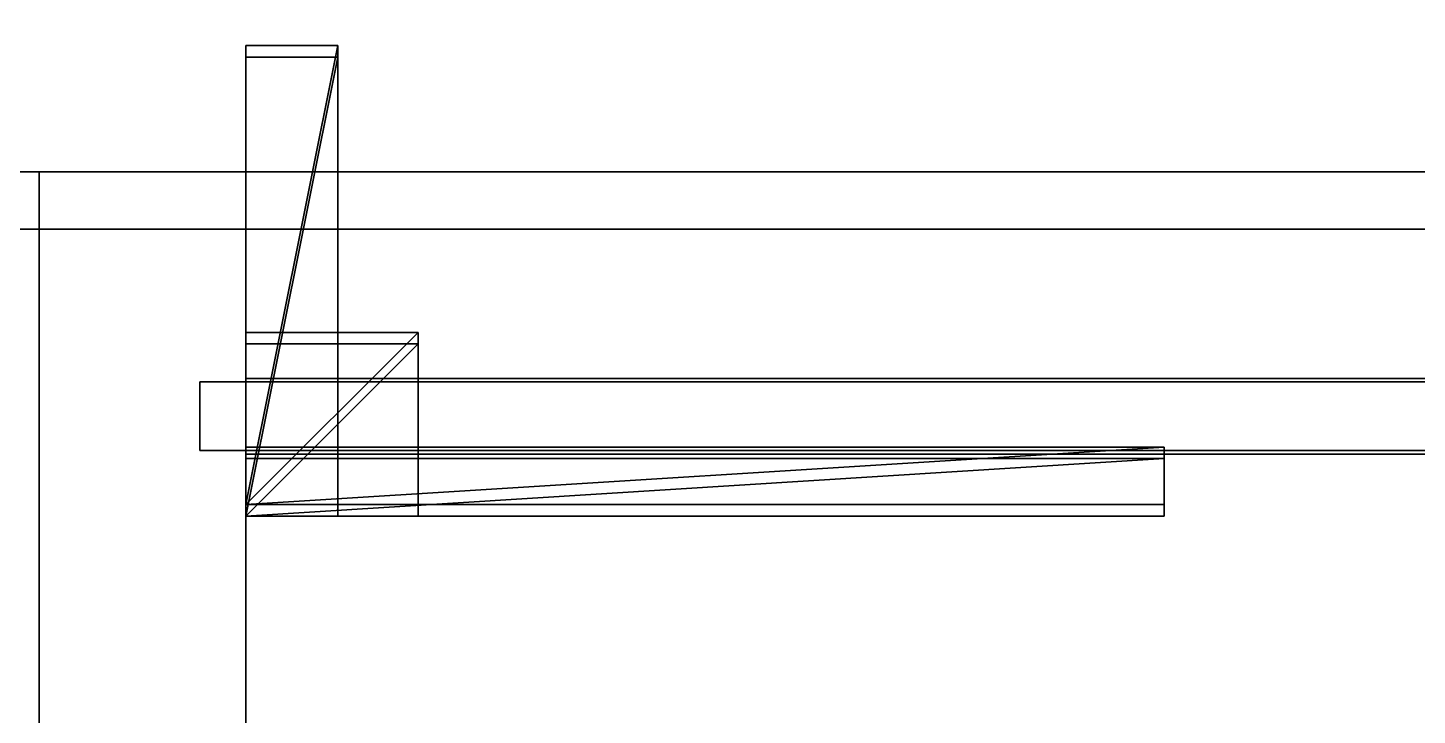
# Model space of a CAD drawing. Extents: x 0 to 6014, y -2453 to 0.
# Drawn here: x 2409 to 2530.1, y -197.4 to -137.4 of the extents above; entities that cross this region are included whole.
import ezdxf

# ---------------------------------------------------------------- set-up
doc = ezdxf.new("R2010")
doc.units = 0
for name, color, linetype in [('LAYER0', 7, 'CONTINUOUS'), ('LAYER1', 7, 'CONTINUOUS'), ('LAYER249', 7, 'CONTINUOUS'), ('LAYER251', 2, 'CONTINUOUS'), ('LAYER252', 7, 'CONTINUOUS'), ('LAYER253', 253, 'CONTINUOUS'), ('LAYER254', 253, 'CONTINUOUS'), ('LAYER255', 253, 'CONTINUOUS'), ('LAYER256', 253, 'CONTINUOUS'), ('LAYER257', 253, 'CONTINUOUS'), ('LAYER258', 253, 'CONTINUOUS'), ('LAYER267', 7, 'CONTINUOUS'), ('LAYER268', 7, 'CONTINUOUS'), ('LAYER279', 7, 'CONTINUOUS'), ('LAYER280', 7, 'CONTINUOUS'), ('LAYER282', 7, 'CONTINUOUS'), ('LAYER3', 7, 'CONTINUOUS'), ('LAYER378', 7, 'CONTINUOUS'), ('LAYER387', 7, 'CONTINUOUS'), ('LAYER388', 7, 'CONTINUOUS'), ('LAYER389', 7, 'CONTINUOUS'), ('LAYER390', 7, 'CONTINUOUS'), ('LAYER392', 2, 'CONTINUOUS'), ('LAYER393', 7, 'CONTINUOUS'), ('LAYER394', 253, 'CONTINUOUS'), ('LAYER395', 253, 'CONTINUOUS'), ('LAYER396', 253, 'CONTINUOUS'), ('LAYER397', 253, 'CONTINUOUS'), ('LAYER398', 253, 'CONTINUOUS'), ('LAYER399', 253, 'CONTINUOUS'), ('LAYER420', 7, 'CONTINUOUS'), ('LAYER666', 7, 'CONTINUOUS'), ('LAYER668', 2, 'CONTINUOUS'), ('LAYER669', 7, 'CONTINUOUS'), ('LAYER670', 253, 'CONTINUOUS'), ('LAYER671', 253, 'CONTINUOUS'), ('LAYER672', 253, 'CONTINUOUS'), ('LAYER673', 253, 'CONTINUOUS'), ('LAYER674', 253, 'CONTINUOUS'), ('LAYER675', 253, 'CONTINUOUS'), ('LAYER676', 7, 'CONTINUOUS'), ('LAYER678', 7, 'CONTINUOUS'), ('LAYER679', 7, 'CONTINUOUS'), ('LAYER685', 7, 'CONTINUOUS'), ('LAYER687', 7, 'CONTINUOUS'), ('LAYER688', 45, 'CONTINUOUS'), ('LAYER695', 7, 'CONTINUOUS'), ('LAYER696', 45, 'CONTINUOUS')]:
    doc.layers.add(name, color=color, linetype=linetype)

msp = doc.modelspace()

# ---------------------------------------------------------------- linework, layer by layer
at = {"layer": 'LAYER0'}
for points, invisible_edges in [([(4585, 0), (1510, -265), (1510, 0), (4585, 0)], 1), ([(1510, -265), (4585, 0), (2107, -1840), (1510, -265)], 7), ([(1510, 0, 5), (2107, -1840, 5), (4585, 0, 5), (1510, 0, 5)], 3), ([(2107, -1840), (4585, 0), (2107, -2453), (2107, -1840)], 3), ([(2107, -2453), (4585, 0), (4585, -640), (2107, -2453)], 5), ([(4585, 0, 5), (2107, -1840, 5), (4585, -640, 5), (4585, 0, 5)], 3)]:
    msp.add_3dface(points, dxfattribs=dict(at, invisible_edges=invisible_edges))
at = {"layer": 'LAYER1'}
for points, invisible_edges in [([(1660, -150, 5), (1510, 0, 5), (4585, 0, 5), (1660, -150, 5)], 5), ([(1660, -150, 5), (4585, 0, 5), (4435, -150, 5), (1660, -150, 5)], 3), ([(4435, -150, 2334), (1660, -150, 5), (4435, -150, 5), (4435, -150, 2334)], 1), ([(1660, -150, 5), (4435, -150, 2334), (1660, -150, 2334), (1660, -150, 5)], 1)]:
    msp.add_3dface(points, dxfattribs=dict(at, invisible_edges=invisible_edges))
at = {"layer": 'LAYER249', "invisible_edges": 1}
for points in [[(2410, -150, 1943), (2428, -755, 1943), (2410, -755, 1943), (2410, -150, 1943)], [(2428, -755, 1943), (2410, -150, 1943), (2428, -150, 1943), (2428, -755, 1943)], [(2428, -150, 2293), (2410, -755, 2293), (2428, -755, 2293), (2428, -150, 2293)], [(2410, -755, 2293), (2428, -150, 2293), (2410, -150, 2293), (2410, -755, 2293)], [(2410, -150, 1943), (2428, -150, 2293), (2428, -150, 1943), (2410, -150, 1943)], [(2428, -150, 2293), (2410, -150, 1943), (2410, -150, 2293), (2428, -150, 2293)], [(2410, -755, 2293), (2410, -150, 1943), (2410, -755, 1943), (2410, -755, 2293)], [(2410, -150, 1943), (2410, -755, 2293), (2410, -150, 2293), (2410, -150, 1943)], [(2428, -150, 2293), (2428, -755, 1943), (2428, -150, 1943), (2428, -150, 2293)], [(2428, -755, 1943), (2428, -150, 2293), (2428, -755, 2293), (2428, -755, 1943)]]:
    msp.add_3dface(points, dxfattribs=at)
at = {"layer": 'LAYER251'}
for points in [[(2508, -180, 2262.5), (2508, -175, 2262.5), (2428, -180, 2262.5), (2508, -180, 2262.5)], [(2428, -180, 2262.5), (2508, -175, 2262.5), (2428, -175, 2262.5), (2428, -180, 2262.5)], [(2428, -180, 2262.5), (2428, -175, 2262.5), (2428, -180, 2239.5), (2428, -180, 2262.5)], [(2428, -180, 2239.5), (2428, -175, 2262.5), (2428, -175, 2239.5), (2428, -180, 2239.5)], [(2508, -180, 2239.5), (2428, -180, 2239.5), (2508, -175, 2239.5), (2508, -180, 2239.5)], [(2508, -175, 2239.5), (2428, -180, 2239.5), (2428, -175, 2239.5), (2508, -175, 2239.5)], [(2508, -175, 2239.5), (2428, -175, 2239.5), (2508, -175, 2262.5), (2508, -175, 2239.5)], [(2508, -175, 2262.5), (2428, -175, 2239.5), (2428, -175, 2262.5), (2508, -175, 2262.5)], [(2508, -180, 2239.5), (2508, -175, 2239.5), (2508, -180, 2262.5), (2508, -180, 2239.5)], [(2508, -180, 2262.5), (2508, -175, 2239.5), (2508, -175, 2262.5), (2508, -180, 2262.5)], [(2508, -180, 2262.5), (2428, -180, 2262.5), (2508, -180, 2239.5), (2508, -180, 2262.5)], [(2508, -180, 2239.5), (2428, -180, 2262.5), (2428, -180, 2239.5), (2508, -180, 2239.5)]]:
    msp.add_3dface(points, dxfattribs=at)
at = {"layer": 'LAYER252', "invisible_edges": 1}
for points in [[(2428, -175, 2262.5), (2508, -180, 2262.5), (2508, -175, 2262.5), (2428, -175, 2262.5)], [(2508, -180, 2262.5), (2428, -175, 2262.5), (2428, -180, 2262.5), (2508, -180, 2262.5)], [(2428, -180, 2239.5), (2508, -175, 2239.5), (2508, -180, 2239.5), (2428, -180, 2239.5)], [(2508, -175, 2239.5), (2428, -180, 2239.5), (2428, -175, 2239.5), (2508, -175, 2239.5)], [(2428, -175, 2262.5), (2428, -180, 2239.5), (2428, -180, 2262.5), (2428, -175, 2262.5)], [(2428, -180, 2239.5), (2428, -175, 2262.5), (2428, -175, 2239.5), (2428, -180, 2239.5)], [(2508, -175, 2239.5), (2428, -175, 2262.5), (2508, -175, 2262.5), (2508, -175, 2239.5)], [(2428, -175, 2262.5), (2508, -175, 2239.5), (2428, -175, 2239.5), (2428, -175, 2262.5)], [(2508, -175, 2239.5), (2508, -180, 2262.5), (2508, -180, 2239.5), (2508, -175, 2239.5)], [(2508, -180, 2262.5), (2508, -175, 2239.5), (2508, -175, 2262.5), (2508, -180, 2262.5)], [(2428, -180, 2239.5), (2508, -180, 2262.5), (2428, -180, 2262.5), (2428, -180, 2239.5)], [(2508, -180, 2262.5), (2428, -180, 2239.5), (2508, -180, 2239.5), (2508, -180, 2262.5)]]:
    msp.add_3dface(points, dxfattribs=at)
at = {"layer": 'LAYER253'}
for points in [[(2443, -180, 2262.5), (2443, -165, 2262.5), (2428, -180, 2262.5), (2443, -180, 2262.5)], [(2428, -180, 2262.5), (2443, -165, 2262.5), (2428, -165, 2262.5), (2428, -180, 2262.5)], [(2428, -180, 2262.5), (2428, -165, 2262.5), (2428, -180, 2247.5), (2428, -180, 2262.5)], [(2428, -180, 2247.5), (2428, -165, 2262.5), (2428, -165, 2247.5), (2428, -180, 2247.5)], [(2443, -180, 2247.5), (2428, -180, 2247.5), (2443, -165, 2247.5), (2443, -180, 2247.5)], [(2443, -165, 2247.5), (2428, -180, 2247.5), (2428, -165, 2247.5), (2443, -165, 2247.5)], [(2443, -165, 2247.5), (2428, -165, 2247.5), (2443, -165, 2262.5), (2443, -165, 2247.5)], [(2443, -165, 2262.5), (2428, -165, 2247.5), (2428, -165, 2262.5), (2443, -165, 2262.5)], [(2443, -180, 2247.5), (2443, -165, 2247.5), (2443, -180, 2262.5), (2443, -180, 2247.5)], [(2443, -180, 2262.5), (2443, -165, 2247.5), (2443, -165, 2262.5), (2443, -180, 2262.5)], [(2443, -180, 2262.5), (2428, -180, 2262.5), (2443, -180, 2247.5), (2443, -180, 2262.5)], [(2443, -180, 2247.5), (2428, -180, 2262.5), (2428, -180, 2247.5), (2443, -180, 2247.5)]]:
    msp.add_3dface(points, dxfattribs=at)
at = {"layer": 'LAYER254'}
for points in [[(2443, -180, 2262.5), (2443, -165, 2262.5), (2428, -180, 2262.5), (2443, -180, 2262.5)], [(2428, -180, 2262.5), (2443, -165, 2262.5), (2428, -165, 2262.5), (2428, -180, 2262.5)], [(2428, -180, 2262.5), (2428, -165, 2262.5), (2428, -180, 2247.5), (2428, -180, 2262.5)], [(2428, -180, 2247.5), (2428, -165, 2262.5), (2428, -165, 2247.5), (2428, -180, 2247.5)], [(2443, -180, 2247.5), (2428, -180, 2247.5), (2443, -165, 2247.5), (2443, -180, 2247.5)], [(2443, -165, 2247.5), (2428, -180, 2247.5), (2428, -165, 2247.5), (2443, -165, 2247.5)], [(2443, -165, 2247.5), (2428, -165, 2247.5), (2443, -165, 2262.5), (2443, -165, 2247.5)], [(2443, -165, 2262.5), (2428, -165, 2247.5), (2428, -165, 2262.5), (2443, -165, 2262.5)], [(2443, -180, 2247.5), (2443, -165, 2247.5), (2443, -180, 2262.5), (2443, -180, 2247.5)], [(2443, -180, 2262.5), (2443, -165, 2247.5), (2443, -165, 2262.5), (2443, -180, 2262.5)], [(2443, -180, 2262.5), (2428, -180, 2262.5), (2443, -180, 2247.5), (2443, -180, 2262.5)], [(2443, -180, 2247.5), (2428, -180, 2262.5), (2428, -180, 2247.5), (2443, -180, 2247.5)]]:
    msp.add_3dface(points, dxfattribs=at)
at = {"layer": 'LAYER255'}
for points in [[(2443, -180, 2262.5), (2443, -165, 2262.5), (2428, -180, 2262.5), (2443, -180, 2262.5)], [(2428, -180, 2262.5), (2443, -165, 2262.5), (2428, -165, 2262.5), (2428, -180, 2262.5)], [(2428, -180, 2262.5), (2428, -165, 2262.5), (2428, -180, 2247.5), (2428, -180, 2262.5)], [(2428, -180, 2247.5), (2428, -165, 2262.5), (2428, -165, 2247.5), (2428, -180, 2247.5)], [(2443, -180, 2247.5), (2428, -180, 2247.5), (2443, -165, 2247.5), (2443, -180, 2247.5)], [(2443, -165, 2247.5), (2428, -180, 2247.5), (2428, -165, 2247.5), (2443, -165, 2247.5)], [(2443, -165, 2247.5), (2428, -165, 2247.5), (2443, -165, 2262.5), (2443, -165, 2247.5)], [(2443, -165, 2262.5), (2428, -165, 2247.5), (2428, -165, 2262.5), (2443, -165, 2262.5)], [(2443, -180, 2247.5), (2443, -165, 2247.5), (2443, -180, 2262.5), (2443, -180, 2247.5)], [(2443, -180, 2262.5), (2443, -165, 2247.5), (2443, -165, 2262.5), (2443, -180, 2262.5)], [(2443, -180, 2262.5), (2428, -180, 2262.5), (2443, -180, 2247.5), (2443, -180, 2262.5)], [(2443, -180, 2247.5), (2428, -180, 2262.5), (2428, -180, 2247.5), (2443, -180, 2247.5)]]:
    msp.add_3dface(points, dxfattribs=at)
at = {"layer": 'LAYER256'}
for points in [[(2443, -180, 2262.5), (2443, -165, 2262.5), (2428, -180, 2262.5), (2443, -180, 2262.5)], [(2428, -180, 2262.5), (2443, -165, 2262.5), (2428, -165, 2262.5), (2428, -180, 2262.5)], [(2428, -180, 2262.5), (2428, -165, 2262.5), (2428, -180, 2247.5), (2428, -180, 2262.5)], [(2428, -180, 2247.5), (2428, -165, 2262.5), (2428, -165, 2247.5), (2428, -180, 2247.5)], [(2443, -180, 2247.5), (2428, -180, 2247.5), (2443, -165, 2247.5), (2443, -180, 2247.5)], [(2443, -165, 2247.5), (2428, -180, 2247.5), (2428, -165, 2247.5), (2443, -165, 2247.5)], [(2443, -165, 2247.5), (2428, -165, 2247.5), (2443, -165, 2262.5), (2443, -165, 2247.5)], [(2443, -165, 2262.5), (2428, -165, 2247.5), (2428, -165, 2262.5), (2443, -165, 2262.5)], [(2443, -180, 2247.5), (2443, -165, 2247.5), (2443, -180, 2262.5), (2443, -180, 2247.5)], [(2443, -180, 2262.5), (2443, -165, 2247.5), (2443, -165, 2262.5), (2443, -180, 2262.5)], [(2443, -180, 2262.5), (2428, -180, 2262.5), (2443, -180, 2247.5), (2443, -180, 2262.5)], [(2443, -180, 2247.5), (2428, -180, 2262.5), (2428, -180, 2247.5), (2443, -180, 2247.5)]]:
    msp.add_3dface(points, dxfattribs=at)
at = {"layer": 'LAYER257'}
for points in [[(2436, -180, 2262.5), (2436, -140, 2262.5), (2428, -180, 2262.5), (2436, -180, 2262.5)], [(2428, -180, 2262.5), (2436, -140, 2262.5), (2428, -140, 2262.5), (2428, -180, 2262.5)], [(2428, -180, 2262.5), (2428, -140, 2262.5), (2428, -180, 2254.5), (2428, -180, 2262.5)], [(2428, -180, 2254.5), (2428, -140, 2262.5), (2428, -140, 2254.5), (2428, -180, 2254.5)], [(2436, -180, 2254.5), (2428, -180, 2254.5), (2436, -140, 2254.5), (2436, -180, 2254.5)], [(2436, -140, 2254.5), (2428, -180, 2254.5), (2428, -140, 2254.5), (2436, -140, 2254.5)], [(2436, -140, 2254.5), (2428, -140, 2254.5), (2436, -140, 2262.5), (2436, -140, 2254.5)], [(2436, -140, 2262.5), (2428, -140, 2254.5), (2428, -140, 2262.5), (2436, -140, 2262.5)], [(2436, -180, 2254.5), (2436, -140, 2254.5), (2436, -180, 2262.5), (2436, -180, 2254.5)], [(2436, -180, 2262.5), (2436, -140, 2254.5), (2436, -140, 2262.5), (2436, -180, 2262.5)], [(2436, -180, 2262.5), (2428, -180, 2262.5), (2436, -180, 2254.5), (2436, -180, 2262.5)], [(2436, -180, 2254.5), (2428, -180, 2262.5), (2428, -180, 2254.5), (2436, -180, 2254.5)]]:
    msp.add_3dface(points, dxfattribs=at)
at = {"layer": 'LAYER258'}
for points in [[(2508, -180, 2262.5), (2508, -175, 2262.5), (2428, -180, 2262.5), (2508, -180, 2262.5)], [(2428, -180, 2262.5), (2508, -175, 2262.5), (2428, -175, 2262.5), (2428, -180, 2262.5)], [(2428, -180, 2262.5), (2428, -175, 2262.5), (2428, -180, 2246.5), (2428, -180, 2262.5)], [(2428, -180, 2246.5), (2428, -175, 2262.5), (2428, -175, 2246.5), (2428, -180, 2246.5)], [(2508, -180, 2246.5), (2428, -180, 2246.5), (2508, -175, 2246.5), (2508, -180, 2246.5)], [(2508, -175, 2246.5), (2428, -180, 2246.5), (2428, -175, 2246.5), (2508, -175, 2246.5)], [(2508, -175, 2246.5), (2428, -175, 2246.5), (2508, -175, 2262.5), (2508, -175, 2246.5)], [(2508, -175, 2262.5), (2428, -175, 2246.5), (2428, -175, 2262.5), (2508, -175, 2262.5)], [(2508, -180, 2246.5), (2508, -175, 2246.5), (2508, -180, 2262.5), (2508, -180, 2246.5)], [(2508, -180, 2262.5), (2508, -175, 2246.5), (2508, -175, 2262.5), (2508, -180, 2262.5)], [(2508, -180, 2262.5), (2428, -180, 2262.5), (2508, -180, 2246.5), (2508, -180, 2262.5)], [(2508, -180, 2246.5), (2428, -180, 2262.5), (2428, -180, 2246.5), (2508, -180, 2246.5)]]:
    msp.add_3dface(points, dxfattribs=at)
at = {"layer": 'LAYER267', "invisible_edges": 1}
for points in [[(3010, -150, 1944), (2428, -755, 1944), (2428, -150, 1944), (3010, -150, 1944)], [(2428, -755, 1944), (3010, -150, 1944), (3010, -755, 1944), (2428, -755, 1944)], [(2428, -150, 1962), (2428, -755, 1944), (2428, -755, 1962), (2428, -150, 1962)], [(2428, -755, 1944), (2428, -150, 1962), (2428, -150, 1944), (2428, -755, 1944)], [(2428, -150, 1962), (3010, -150, 1944), (2428, -150, 1944), (2428, -150, 1962)], [(3010, -150, 1944), (2428, -150, 1962), (3010, -150, 1962), (3010, -150, 1944)], [(3010, -755, 1962), (2428, -150, 1962), (2428, -755, 1962), (3010, -755, 1962)], [(2428, -150, 1962), (3010, -755, 1962), (3010, -150, 1962), (2428, -150, 1962)]]:
    msp.add_3dface(points, dxfattribs=at)
at = {"layer": 'LAYER268', "invisible_edges": 1}
for points in [[(2428, -150, 2292), (3010, -755, 2292), (3010, -150, 2292), (2428, -150, 2292)], [(3010, -755, 2292), (2428, -150, 2292), (2428, -755, 2292), (3010, -755, 2292)], [(2428, -150, 2292), (2428, -755, 2274), (2428, -755, 2292), (2428, -150, 2292)], [(2428, -755, 2274), (2428, -150, 2292), (2428, -150, 2274), (2428, -755, 2274)], [(3010, -150, 2274), (2428, -150, 2292), (3010, -150, 2292), (3010, -150, 2274)], [(2428, -150, 2292), (3010, -150, 2274), (2428, -150, 2274), (2428, -150, 2292)], [(2428, -755, 2274), (3010, -150, 2274), (3010, -755, 2274), (2428, -755, 2274)], [(3010, -150, 2274), (2428, -755, 2274), (2428, -150, 2274), (3010, -150, 2274)]]:
    msp.add_3dface(points, dxfattribs=at)
at = {"layer": 'LAYER279', "invisible_edges": 1}
for points in [[(2424, -168.3, 1958), (3014, -174.3, 1958), (2424, -174.3, 1958), (2424, -168.3, 1958)], [(3014, -174.3, 1958), (2424, -168.3, 1958), (3014, -168.3, 1958), (3014, -174.3, 1958)], [(2424, -174.3, 2278), (2424, -168.3, 1958), (2424, -174.3, 1958), (2424, -174.3, 2278)], [(2424, -168.3, 1958), (2424, -174.3, 2278), (2424, -168.3, 2278), (2424, -168.3, 1958)], [(3014, -168.3, 2278), (2424, -174.3, 2278), (3014, -174.3, 2278), (3014, -168.3, 2278)], [(2424, -174.3, 2278), (3014, -168.3, 2278), (2424, -168.3, 2278), (2424, -174.3, 2278)], [(2424, -168.3, 1958), (3014, -168.3, 2278), (3014, -168.3, 1958), (2424, -168.3, 1958)], [(3014, -168.3, 2278), (2424, -168.3, 1958), (2424, -168.3, 2278), (3014, -168.3, 2278)], [(2424, -174.3, 2278), (3014, -174.3, 1958), (3014, -174.3, 2278), (2424, -174.3, 2278)], [(3014, -174.3, 1958), (2424, -174.3, 2278), (2424, -174.3, 1958), (3014, -174.3, 1958)]]:
    msp.add_3dface(points, dxfattribs=at)
at = {"layer": 'LAYER280', "invisible_edges": 1}
for points in [[(3010, -150, 2274), (2428, -150, 2154), (2428, -150, 2274), (3010, -150, 2274)], [(2428, -150, 2154), (3010, -150, 2274), (3010, -150, 2154), (2428, -150, 2154)], [(2428, -168, 2274), (2428, -150, 2154), (2428, -168, 2154), (2428, -168, 2274)], [(2428, -150, 2154), (2428, -168, 2274), (2428, -150, 2274), (2428, -150, 2154)], [(3010, -168, 2154), (2428, -150, 2154), (3010, -150, 2154), (3010, -168, 2154)], [(2428, -150, 2154), (3010, -168, 2154), (2428, -168, 2154), (2428, -150, 2154)], [(2428, -168, 2274), (3010, -150, 2274), (2428, -150, 2274), (2428, -168, 2274)], [(3010, -150, 2274), (2428, -168, 2274), (3010, -168, 2274), (3010, -150, 2274)], [(3010, -168, 2154), (2428, -168, 2274), (2428, -168, 2154), (3010, -168, 2154)], [(2428, -168, 2274), (3010, -168, 2154), (3010, -168, 2274), (2428, -168, 2274)]]:
    msp.add_3dface(points, dxfattribs=at)
at = {"layer": 'LAYER282', "invisible_edges": 1}
for points in [[(2392, -150, 1943), (2410, -755, 1943), (2392, -755, 1943), (2392, -150, 1943)], [(2410, -755, 1943), (2392, -150, 1943), (2410, -150, 1943), (2410, -755, 1943)], [(2410, -150, 2293), (2392, -755, 2293), (2410, -755, 2293), (2410, -150, 2293)], [(2392, -755, 2293), (2410, -150, 2293), (2392, -150, 2293), (2392, -755, 2293)], [(2410, -150, 2293), (2392, -150, 1943), (2392, -150, 2293), (2410, -150, 2293)], [(2392, -150, 1943), (2410, -150, 2293), (2410, -150, 1943), (2392, -150, 1943)], [(2410, -755, 1943), (2410, -150, 2293), (2410, -755, 2293), (2410, -755, 1943)], [(2410, -150, 2293), (2410, -755, 1943), (2410, -150, 1943), (2410, -150, 2293)]]:
    msp.add_3dface(points, dxfattribs=at)
at = {"layer": 'LAYER3', "invisible_edges": 1}
for points in [[(2392, -150, 155), (2410, -823, 155), (2392, -823, 155), (2392, -150, 155)], [(2410, -823, 155), (2392, -150, 155), (2410, -150, 155), (2410, -823, 155)], [(2410, -150, 912), (2392, -823, 912), (2410, -823, 912), (2410, -150, 912)], [(2392, -823, 912), (2410, -150, 912), (2392, -150, 912), (2392, -823, 912)], [(2410, -150, 912), (2392, -150, 155), (2392, -150, 912), (2410, -150, 912)], [(2392, -150, 155), (2410, -150, 912), (2410, -150, 155), (2392, -150, 155)], [(2410, -823, 155), (2410, -150, 912), (2410, -823, 912), (2410, -823, 155)], [(2410, -150, 912), (2410, -823, 155), (2410, -150, 155), (2410, -150, 912)]]:
    msp.add_3dface(points, dxfattribs=at)
at = {"layer": 'LAYER378', "invisible_edges": 1}
for points in [[(3001, -150, 1906), (2428, -150, 1786), (2428, -150, 1906), (3001, -150, 1906)], [(2428, -150, 1786), (3001, -150, 1906), (3001, -150, 1786), (2428, -150, 1786)], [(2428, -168, 1906), (2428, -150, 1786), (2428, -168, 1786), (2428, -168, 1906)], [(2428, -150, 1786), (2428, -168, 1906), (2428, -150, 1906), (2428, -150, 1786)], [(3001, -168, 1786), (2428, -150, 1786), (3001, -150, 1786), (3001, -168, 1786)], [(2428, -150, 1786), (3001, -168, 1786), (2428, -168, 1786), (2428, -150, 1786)], [(2428, -168, 1906), (3001, -150, 1906), (2428, -150, 1906), (2428, -168, 1906)], [(3001, -150, 1906), (2428, -168, 1906), (3001, -168, 1906), (3001, -150, 1906)], [(3001, -168, 1786), (2428, -168, 1906), (2428, -168, 1786), (3001, -168, 1786)], [(2428, -168, 1906), (3001, -168, 1786), (3001, -168, 1906), (2428, -168, 1906)]]:
    msp.add_3dface(points, dxfattribs=at)
at = {"layer": 'LAYER387', "invisible_edges": 1}
for points in [[(2428, -150, 1924), (3001, -550, 1924), (3001, -150, 1924), (2428, -150, 1924)], [(3001, -550, 1924), (2428, -150, 1924), (2428, -550, 1924), (3001, -550, 1924)], [(2428, -150, 1924), (2428, -550, 1906), (2428, -550, 1924), (2428, -150, 1924)], [(2428, -550, 1906), (2428, -150, 1924), (2428, -150, 1906), (2428, -550, 1906)], [(3001, -150, 1906), (2428, -150, 1924), (3001, -150, 1924), (3001, -150, 1906)], [(2428, -150, 1924), (3001, -150, 1906), (2428, -150, 1906), (2428, -150, 1924)], [(2428, -550, 1906), (3001, -150, 1906), (3001, -550, 1906), (2428, -550, 1906)], [(3001, -150, 1906), (2428, -550, 1906), (2428, -150, 1906), (3001, -150, 1906)]]:
    msp.add_3dface(points, dxfattribs=at)
at = {"layer": 'LAYER388', "invisible_edges": 1}
for points in [[(3001, -150, 1583), (2428, -550, 1583), (2428, -150, 1583), (3001, -150, 1583)], [(2428, -550, 1583), (3001, -150, 1583), (3001, -550, 1583), (2428, -550, 1583)], [(2428, -150, 1601), (2428, -550, 1583), (2428, -550, 1601), (2428, -150, 1601)], [(2428, -550, 1583), (2428, -150, 1601), (2428, -150, 1583), (2428, -550, 1583)], [(2428, -150, 1601), (3001, -150, 1583), (2428, -150, 1583), (2428, -150, 1601)], [(3001, -150, 1583), (2428, -150, 1601), (3001, -150, 1601), (3001, -150, 1583)], [(3001, -550, 1601), (2428, -150, 1601), (2428, -550, 1601), (3001, -550, 1601)], [(2428, -150, 1601), (3001, -550, 1601), (3001, -150, 1601), (2428, -150, 1601)]]:
    msp.add_3dface(points, dxfattribs=at)
at = {"layer": 'LAYER389', "invisible_edges": 1}
for points in [[(2424, -168.3, 1597), (3005, -168.3, 1910), (3005, -168.3, 1597), (2424, -168.3, 1597)], [(3005, -168.3, 1910), (2424, -168.3, 1597), (2424, -168.3, 1910), (3005, -168.3, 1910)], [(2424, -174.3, 1910), (3005, -168.3, 1910), (2424, -168.3, 1910), (2424, -174.3, 1910)], [(3005, -168.3, 1910), (2424, -174.3, 1910), (3005, -174.3, 1910), (3005, -168.3, 1910)], [(2424, -168.3, 1597), (2424, -174.3, 1910), (2424, -168.3, 1910), (2424, -168.3, 1597)], [(2424, -174.3, 1910), (2424, -168.3, 1597), (2424, -174.3, 1597), (2424, -174.3, 1910)], [(3005, -174.3, 1597), (2424, -168.3, 1597), (3005, -168.3, 1597), (3005, -174.3, 1597)], [(2424, -168.3, 1597), (3005, -174.3, 1597), (2424, -174.3, 1597), (2424, -168.3, 1597)], [(2424, -174.3, 1910), (3005, -174.3, 1597), (3005, -174.3, 1910), (2424, -174.3, 1910)], [(3005, -174.3, 1597), (2424, -174.3, 1910), (2424, -174.3, 1597), (3005, -174.3, 1597)]]:
    msp.add_3dface(points, dxfattribs=at)
at = {"layer": 'LAYER390', "invisible_edges": 1}
for points in [[(2410, -150, 1582), (2428, -550, 1582), (2410, -550, 1582), (2410, -150, 1582)], [(2428, -550, 1582), (2410, -150, 1582), (2428, -150, 1582), (2428, -550, 1582)], [(2428, -150, 1925), (2410, -550, 1925), (2428, -550, 1925), (2428, -150, 1925)], [(2410, -550, 1925), (2428, -150, 1925), (2410, -150, 1925), (2410, -550, 1925)], [(2410, -150, 1582), (2428, -150, 1925), (2428, -150, 1582), (2410, -150, 1582)], [(2428, -150, 1925), (2410, -150, 1582), (2410, -150, 1925), (2428, -150, 1925)], [(2410, -550, 1925), (2410, -150, 1582), (2410, -550, 1582), (2410, -550, 1925)], [(2410, -150, 1582), (2410, -550, 1925), (2410, -150, 1925), (2410, -150, 1582)], [(2428, -150, 1925), (2428, -550, 1582), (2428, -150, 1582), (2428, -150, 1925)], [(2428, -550, 1582), (2428, -150, 1925), (2428, -550, 1925), (2428, -550, 1582)]]:
    msp.add_3dface(points, dxfattribs=at)
at = {"layer": 'LAYER392'}
for points in [[(2508, -179, 1883), (2508, -174, 1883), (2428, -179, 1883), (2508, -179, 1883)], [(2428, -179, 1883), (2508, -174, 1883), (2428, -174, 1883), (2428, -179, 1883)], [(2428, -179, 1883), (2428, -174, 1883), (2428, -179, 1860), (2428, -179, 1883)], [(2428, -179, 1860), (2428, -174, 1883), (2428, -174, 1860), (2428, -179, 1860)], [(2508, -179, 1860), (2428, -179, 1860), (2508, -174, 1860), (2508, -179, 1860)], [(2508, -174, 1860), (2428, -179, 1860), (2428, -174, 1860), (2508, -174, 1860)], [(2508, -174, 1860), (2428, -174, 1860), (2508, -174, 1883), (2508, -174, 1860)], [(2508, -174, 1883), (2428, -174, 1860), (2428, -174, 1883), (2508, -174, 1883)], [(2508, -179, 1860), (2508, -174, 1860), (2508, -179, 1883), (2508, -179, 1860)], [(2508, -179, 1883), (2508, -174, 1860), (2508, -174, 1883), (2508, -179, 1883)], [(2508, -179, 1883), (2428, -179, 1883), (2508, -179, 1860), (2508, -179, 1883)], [(2508, -179, 1860), (2428, -179, 1883), (2428, -179, 1860), (2508, -179, 1860)]]:
    msp.add_3dface(points, dxfattribs=at)
at = {"layer": 'LAYER393', "invisible_edges": 1}
for points in [[(2428, -174, 1883), (2508, -179, 1883), (2508, -174, 1883), (2428, -174, 1883)], [(2508, -179, 1883), (2428, -174, 1883), (2428, -179, 1883), (2508, -179, 1883)], [(2428, -179, 1860), (2508, -174, 1860), (2508, -179, 1860), (2428, -179, 1860)], [(2508, -174, 1860), (2428, -179, 1860), (2428, -174, 1860), (2508, -174, 1860)], [(2428, -174, 1883), (2428, -179, 1860), (2428, -179, 1883), (2428, -174, 1883)], [(2428, -179, 1860), (2428, -174, 1883), (2428, -174, 1860), (2428, -179, 1860)], [(2508, -174, 1860), (2428, -174, 1883), (2508, -174, 1883), (2508, -174, 1860)], [(2428, -174, 1883), (2508, -174, 1860), (2428, -174, 1860), (2428, -174, 1883)], [(2508, -174, 1860), (2508, -179, 1883), (2508, -179, 1860), (2508, -174, 1860)], [(2508, -179, 1883), (2508, -174, 1860), (2508, -174, 1883), (2508, -179, 1883)], [(2428, -179, 1860), (2508, -179, 1883), (2428, -179, 1883), (2428, -179, 1860)], [(2508, -179, 1883), (2428, -179, 1860), (2508, -179, 1860), (2508, -179, 1883)]]:
    msp.add_3dface(points, dxfattribs=at)
at = {"layer": 'LAYER394'}
for points in [[(2443, -179, 1883), (2443, -164, 1883), (2428, -179, 1883), (2443, -179, 1883)], [(2428, -179, 1883), (2443, -164, 1883), (2428, -164, 1883), (2428, -179, 1883)], [(2428, -179, 1883), (2428, -164, 1883), (2428, -179, 1868), (2428, -179, 1883)], [(2428, -179, 1868), (2428, -164, 1883), (2428, -164, 1868), (2428, -179, 1868)], [(2443, -179, 1868), (2428, -179, 1868), (2443, -164, 1868), (2443, -179, 1868)], [(2443, -164, 1868), (2428, -179, 1868), (2428, -164, 1868), (2443, -164, 1868)], [(2443, -164, 1868), (2428, -164, 1868), (2443, -164, 1883), (2443, -164, 1868)], [(2443, -164, 1883), (2428, -164, 1868), (2428, -164, 1883), (2443, -164, 1883)], [(2443, -179, 1868), (2443, -164, 1868), (2443, -179, 1883), (2443, -179, 1868)], [(2443, -179, 1883), (2443, -164, 1868), (2443, -164, 1883), (2443, -179, 1883)], [(2443, -179, 1883), (2428, -179, 1883), (2443, -179, 1868), (2443, -179, 1883)], [(2443, -179, 1868), (2428, -179, 1883), (2428, -179, 1868), (2443, -179, 1868)]]:
    msp.add_3dface(points, dxfattribs=at)
at = {"layer": 'LAYER395'}
for points in [[(2443, -179, 1883), (2443, -164, 1883), (2428, -179, 1883), (2443, -179, 1883)], [(2428, -179, 1883), (2443, -164, 1883), (2428, -164, 1883), (2428, -179, 1883)], [(2428, -179, 1883), (2428, -164, 1883), (2428, -179, 1868), (2428, -179, 1883)], [(2428, -179, 1868), (2428, -164, 1883), (2428, -164, 1868), (2428, -179, 1868)], [(2443, -179, 1868), (2428, -179, 1868), (2443, -164, 1868), (2443, -179, 1868)], [(2443, -164, 1868), (2428, -179, 1868), (2428, -164, 1868), (2443, -164, 1868)], [(2443, -164, 1868), (2428, -164, 1868), (2443, -164, 1883), (2443, -164, 1868)], [(2443, -164, 1883), (2428, -164, 1868), (2428, -164, 1883), (2443, -164, 1883)], [(2443, -179, 1868), (2443, -164, 1868), (2443, -179, 1883), (2443, -179, 1868)], [(2443, -179, 1883), (2443, -164, 1868), (2443, -164, 1883), (2443, -179, 1883)], [(2443, -179, 1883), (2428, -179, 1883), (2443, -179, 1868), (2443, -179, 1883)], [(2443, -179, 1868), (2428, -179, 1883), (2428, -179, 1868), (2443, -179, 1868)]]:
    msp.add_3dface(points, dxfattribs=at)
at = {"layer": 'LAYER396'}
for points in [[(2443, -179, 1883), (2443, -164, 1883), (2428, -179, 1883), (2443, -179, 1883)], [(2428, -179, 1883), (2443, -164, 1883), (2428, -164, 1883), (2428, -179, 1883)], [(2428, -179, 1883), (2428, -164, 1883), (2428, -179, 1868), (2428, -179, 1883)], [(2428, -179, 1868), (2428, -164, 1883), (2428, -164, 1868), (2428, -179, 1868)], [(2443, -179, 1868), (2428, -179, 1868), (2443, -164, 1868), (2443, -179, 1868)], [(2443, -164, 1868), (2428, -179, 1868), (2428, -164, 1868), (2443, -164, 1868)], [(2443, -164, 1868), (2428, -164, 1868), (2443, -164, 1883), (2443, -164, 1868)], [(2443, -164, 1883), (2428, -164, 1868), (2428, -164, 1883), (2443, -164, 1883)], [(2443, -179, 1868), (2443, -164, 1868), (2443, -179, 1883), (2443, -179, 1868)], [(2443, -179, 1883), (2443, -164, 1868), (2443, -164, 1883), (2443, -179, 1883)], [(2443, -179, 1883), (2428, -179, 1883), (2443, -179, 1868), (2443, -179, 1883)], [(2443, -179, 1868), (2428, -179, 1883), (2428, -179, 1868), (2443, -179, 1868)]]:
    msp.add_3dface(points, dxfattribs=at)
at = {"layer": 'LAYER397'}
for points in [[(2443, -179, 1883), (2443, -164, 1883), (2428, -179, 1883), (2443, -179, 1883)], [(2428, -179, 1883), (2443, -164, 1883), (2428, -164, 1883), (2428, -179, 1883)], [(2428, -179, 1883), (2428, -164, 1883), (2428, -179, 1868), (2428, -179, 1883)], [(2428, -179, 1868), (2428, -164, 1883), (2428, -164, 1868), (2428, -179, 1868)], [(2443, -179, 1868), (2428, -179, 1868), (2443, -164, 1868), (2443, -179, 1868)], [(2443, -164, 1868), (2428, -179, 1868), (2428, -164, 1868), (2443, -164, 1868)], [(2443, -164, 1868), (2428, -164, 1868), (2443, -164, 1883), (2443, -164, 1868)], [(2443, -164, 1883), (2428, -164, 1868), (2428, -164, 1883), (2443, -164, 1883)], [(2443, -179, 1868), (2443, -164, 1868), (2443, -179, 1883), (2443, -179, 1868)], [(2443, -179, 1883), (2443, -164, 1868), (2443, -164, 1883), (2443, -179, 1883)], [(2443, -179, 1883), (2428, -179, 1883), (2443, -179, 1868), (2443, -179, 1883)], [(2443, -179, 1868), (2428, -179, 1883), (2428, -179, 1868), (2443, -179, 1868)]]:
    msp.add_3dface(points, dxfattribs=at)
at = {"layer": 'LAYER398'}
for points in [[(2436, -179, 1883), (2436, -139, 1883), (2428, -179, 1883), (2436, -179, 1883)], [(2428, -179, 1883), (2436, -139, 1883), (2428, -139, 1883), (2428, -179, 1883)], [(2428, -179, 1883), (2428, -139, 1883), (2428, -179, 1875), (2428, -179, 1883)], [(2428, -179, 1875), (2428, -139, 1883), (2428, -139, 1875), (2428, -179, 1875)], [(2436, -179, 1875), (2428, -179, 1875), (2436, -139, 1875), (2436, -179, 1875)], [(2436, -139, 1875), (2428, -179, 1875), (2428, -139, 1875), (2436, -139, 1875)], [(2436, -139, 1875), (2428, -139, 1875), (2436, -139, 1883), (2436, -139, 1875)], [(2436, -139, 1883), (2428, -139, 1875), (2428, -139, 1883), (2436, -139, 1883)], [(2436, -179, 1875), (2436, -139, 1875), (2436, -179, 1883), (2436, -179, 1875)], [(2436, -179, 1883), (2436, -139, 1875), (2436, -139, 1883), (2436, -179, 1883)], [(2436, -179, 1883), (2428, -179, 1883), (2436, -179, 1875), (2436, -179, 1883)], [(2436, -179, 1875), (2428, -179, 1883), (2428, -179, 1875), (2436, -179, 1875)]]:
    msp.add_3dface(points, dxfattribs=at)
at = {"layer": 'LAYER399'}
for points in [[(2508, -179, 1883), (2508, -174, 1883), (2428, -179, 1883), (2508, -179, 1883)], [(2428, -179, 1883), (2508, -174, 1883), (2428, -174, 1883), (2428, -179, 1883)], [(2428, -179, 1883), (2428, -174, 1883), (2428, -179, 1867), (2428, -179, 1883)], [(2428, -179, 1867), (2428, -174, 1883), (2428, -174, 1867), (2428, -179, 1867)], [(2508, -179, 1867), (2428, -179, 1867), (2508, -174, 1867), (2508, -179, 1867)], [(2508, -174, 1867), (2428, -179, 1867), (2428, -174, 1867), (2508, -174, 1867)], [(2508, -174, 1867), (2428, -174, 1867), (2508, -174, 1883), (2508, -174, 1867)], [(2508, -174, 1883), (2428, -174, 1867), (2428, -174, 1883), (2508, -174, 1883)], [(2508, -179, 1867), (2508, -174, 1867), (2508, -179, 1883), (2508, -179, 1867)], [(2508, -179, 1883), (2508, -174, 1867), (2508, -174, 1883), (2508, -179, 1883)], [(2508, -179, 1883), (2428, -179, 1883), (2508, -179, 1867), (2508, -179, 1883)], [(2508, -179, 1867), (2428, -179, 1883), (2428, -179, 1867), (2508, -179, 1867)]]:
    msp.add_3dface(points, dxfattribs=at)
at = {"layer": 'LAYER420', "invisible_edges": 1}
for points in [[(2392, -150, 1582), (2410, -550, 1582), (2392, -550, 1582), (2392, -150, 1582)], [(2410, -550, 1582), (2392, -150, 1582), (2410, -150, 1582), (2410, -550, 1582)], [(2410, -150, 1925), (2392, -550, 1925), (2410, -550, 1925), (2410, -150, 1925)], [(2392, -550, 1925), (2410, -150, 1925), (2392, -150, 1925), (2392, -550, 1925)], [(2410, -150, 1925), (2392, -150, 1582), (2392, -150, 1925), (2410, -150, 1925)], [(2392, -150, 1582), (2410, -150, 1925), (2410, -150, 1582), (2392, -150, 1582)], [(2410, -550, 1582), (2410, -150, 1925), (2410, -550, 1925), (2410, -550, 1582)], [(2410, -150, 1925), (2410, -550, 1582), (2410, -150, 1582), (2410, -150, 1925)]]:
    msp.add_3dface(points, dxfattribs=at)
at = {"layer": 'LAYER666', "invisible_edges": 1}
for points in [[(2410, -150, 155), (2428, -823, 155), (2410, -823, 155), (2410, -150, 155)], [(2428, -823, 155), (2410, -150, 155), (2428, -150, 155), (2428, -823, 155)], [(2428, -150, 912), (2410, -823, 912), (2428, -823, 912), (2428, -150, 912)], [(2410, -823, 912), (2428, -150, 912), (2410, -150, 912), (2410, -823, 912)], [(2410, -150, 155), (2428, -150, 912), (2428, -150, 155), (2410, -150, 155)], [(2428, -150, 912), (2410, -150, 155), (2410, -150, 912), (2428, -150, 912)], [(2410, -823, 912), (2410, -150, 155), (2410, -823, 155), (2410, -823, 912)], [(2410, -150, 155), (2410, -823, 912), (2410, -150, 912), (2410, -150, 155)], [(2428, -150, 912), (2428, -823, 155), (2428, -150, 155), (2428, -150, 912)], [(2428, -823, 155), (2428, -150, 912), (2428, -823, 912), (2428, -823, 155)]]:
    msp.add_3dface(points, dxfattribs=at)
at = {"layer": 'LAYER668'}
for points in [[(2508, -180, 882.5), (2508, -175, 882.5), (2428, -180, 882.5), (2508, -180, 882.5)], [(2428, -180, 882.5), (2508, -175, 882.5), (2428, -175, 882.5), (2428, -180, 882.5)], [(2428, -180, 882.5), (2428, -175, 882.5), (2428, -180, 859.5), (2428, -180, 882.5)], [(2428, -180, 859.5), (2428, -175, 882.5), (2428, -175, 859.5), (2428, -180, 859.5)], [(2508, -180, 859.5), (2428, -180, 859.5), (2508, -175, 859.5), (2508, -180, 859.5)], [(2508, -175, 859.5), (2428, -180, 859.5), (2428, -175, 859.5), (2508, -175, 859.5)], [(2508, -175, 859.5), (2428, -175, 859.5), (2508, -175, 882.5), (2508, -175, 859.5)], [(2508, -175, 882.5), (2428, -175, 859.5), (2428, -175, 882.5), (2508, -175, 882.5)], [(2508, -180, 859.5), (2508, -175, 859.5), (2508, -180, 882.5), (2508, -180, 859.5)], [(2508, -180, 882.5), (2508, -175, 859.5), (2508, -175, 882.5), (2508, -180, 882.5)], [(2508, -180, 882.5), (2428, -180, 882.5), (2508, -180, 859.5), (2508, -180, 882.5)], [(2508, -180, 859.5), (2428, -180, 882.5), (2428, -180, 859.5), (2508, -180, 859.5)]]:
    msp.add_3dface(points, dxfattribs=at)
at = {"layer": 'LAYER669', "invisible_edges": 1}
for points in [[(2428, -175, 882.5), (2508, -180, 882.5), (2508, -175, 882.5), (2428, -175, 882.5)], [(2508, -180, 882.5), (2428, -175, 882.5), (2428, -180, 882.5), (2508, -180, 882.5)], [(2428, -180, 859.5), (2508, -175, 859.5), (2508, -180, 859.5), (2428, -180, 859.5)], [(2508, -175, 859.5), (2428, -180, 859.5), (2428, -175, 859.5), (2508, -175, 859.5)], [(2428, -175, 882.5), (2428, -180, 859.5), (2428, -180, 882.5), (2428, -175, 882.5)], [(2428, -180, 859.5), (2428, -175, 882.5), (2428, -175, 859.5), (2428, -180, 859.5)], [(2508, -175, 859.5), (2428, -175, 882.5), (2508, -175, 882.5), (2508, -175, 859.5)], [(2428, -175, 882.5), (2508, -175, 859.5), (2428, -175, 859.5), (2428, -175, 882.5)], [(2508, -175, 859.5), (2508, -180, 882.5), (2508, -180, 859.5), (2508, -175, 859.5)], [(2508, -180, 882.5), (2508, -175, 859.5), (2508, -175, 882.5), (2508, -180, 882.5)], [(2428, -180, 859.5), (2508, -180, 882.5), (2428, -180, 882.5), (2428, -180, 859.5)], [(2508, -180, 882.5), (2428, -180, 859.5), (2508, -180, 859.5), (2508, -180, 882.5)]]:
    msp.add_3dface(points, dxfattribs=at)
at = {"layer": 'LAYER670'}
for points in [[(2443, -180, 882.5), (2443, -165, 882.5), (2428, -180, 882.5), (2443, -180, 882.5)], [(2428, -180, 882.5), (2443, -165, 882.5), (2428, -165, 882.5), (2428, -180, 882.5)], [(2428, -180, 882.5), (2428, -165, 882.5), (2428, -180, 867.5), (2428, -180, 882.5)], [(2428, -180, 867.5), (2428, -165, 882.5), (2428, -165, 867.5), (2428, -180, 867.5)], [(2443, -180, 867.5), (2428, -180, 867.5), (2443, -165, 867.5), (2443, -180, 867.5)], [(2443, -165, 867.5), (2428, -180, 867.5), (2428, -165, 867.5), (2443, -165, 867.5)], [(2443, -165, 867.5), (2428, -165, 867.5), (2443, -165, 882.5), (2443, -165, 867.5)], [(2443, -165, 882.5), (2428, -165, 867.5), (2428, -165, 882.5), (2443, -165, 882.5)], [(2443, -180, 867.5), (2443, -165, 867.5), (2443, -180, 882.5), (2443, -180, 867.5)], [(2443, -180, 882.5), (2443, -165, 867.5), (2443, -165, 882.5), (2443, -180, 882.5)], [(2443, -180, 882.5), (2428, -180, 882.5), (2443, -180, 867.5), (2443, -180, 882.5)], [(2443, -180, 867.5), (2428, -180, 882.5), (2428, -180, 867.5), (2443, -180, 867.5)]]:
    msp.add_3dface(points, dxfattribs=at)
at = {"layer": 'LAYER671'}
for points in [[(2443, -180, 882.5), (2443, -165, 882.5), (2428, -180, 882.5), (2443, -180, 882.5)], [(2428, -180, 882.5), (2443, -165, 882.5), (2428, -165, 882.5), (2428, -180, 882.5)], [(2428, -180, 882.5), (2428, -165, 882.5), (2428, -180, 867.5), (2428, -180, 882.5)], [(2428, -180, 867.5), (2428, -165, 882.5), (2428, -165, 867.5), (2428, -180, 867.5)], [(2443, -180, 867.5), (2428, -180, 867.5), (2443, -165, 867.5), (2443, -180, 867.5)], [(2443, -165, 867.5), (2428, -180, 867.5), (2428, -165, 867.5), (2443, -165, 867.5)], [(2443, -165, 867.5), (2428, -165, 867.5), (2443, -165, 882.5), (2443, -165, 867.5)], [(2443, -165, 882.5), (2428, -165, 867.5), (2428, -165, 882.5), (2443, -165, 882.5)], [(2443, -180, 867.5), (2443, -165, 867.5), (2443, -180, 882.5), (2443, -180, 867.5)], [(2443, -180, 882.5), (2443, -165, 867.5), (2443, -165, 882.5), (2443, -180, 882.5)], [(2443, -180, 882.5), (2428, -180, 882.5), (2443, -180, 867.5), (2443, -180, 882.5)], [(2443, -180, 867.5), (2428, -180, 882.5), (2428, -180, 867.5), (2443, -180, 867.5)]]:
    msp.add_3dface(points, dxfattribs=at)
at = {"layer": 'LAYER672'}
for points in [[(2443, -180, 882.5), (2443, -165, 882.5), (2428, -180, 882.5), (2443, -180, 882.5)], [(2428, -180, 882.5), (2443, -165, 882.5), (2428, -165, 882.5), (2428, -180, 882.5)], [(2428, -180, 882.5), (2428, -165, 882.5), (2428, -180, 867.5), (2428, -180, 882.5)], [(2428, -180, 867.5), (2428, -165, 882.5), (2428, -165, 867.5), (2428, -180, 867.5)], [(2443, -180, 867.5), (2428, -180, 867.5), (2443, -165, 867.5), (2443, -180, 867.5)], [(2443, -165, 867.5), (2428, -180, 867.5), (2428, -165, 867.5), (2443, -165, 867.5)], [(2443, -165, 867.5), (2428, -165, 867.5), (2443, -165, 882.5), (2443, -165, 867.5)], [(2443, -165, 882.5), (2428, -165, 867.5), (2428, -165, 882.5), (2443, -165, 882.5)], [(2443, -180, 867.5), (2443, -165, 867.5), (2443, -180, 882.5), (2443, -180, 867.5)], [(2443, -180, 882.5), (2443, -165, 867.5), (2443, -165, 882.5), (2443, -180, 882.5)], [(2443, -180, 882.5), (2428, -180, 882.5), (2443, -180, 867.5), (2443, -180, 882.5)], [(2443, -180, 867.5), (2428, -180, 882.5), (2428, -180, 867.5), (2443, -180, 867.5)]]:
    msp.add_3dface(points, dxfattribs=at)
at = {"layer": 'LAYER673'}
for points in [[(2443, -180, 882.5), (2443, -165, 882.5), (2428, -180, 882.5), (2443, -180, 882.5)], [(2428, -180, 882.5), (2443, -165, 882.5), (2428, -165, 882.5), (2428, -180, 882.5)], [(2428, -180, 882.5), (2428, -165, 882.5), (2428, -180, 867.5), (2428, -180, 882.5)], [(2428, -180, 867.5), (2428, -165, 882.5), (2428, -165, 867.5), (2428, -180, 867.5)], [(2443, -180, 867.5), (2428, -180, 867.5), (2443, -165, 867.5), (2443, -180, 867.5)], [(2443, -165, 867.5), (2428, -180, 867.5), (2428, -165, 867.5), (2443, -165, 867.5)], [(2443, -165, 867.5), (2428, -165, 867.5), (2443, -165, 882.5), (2443, -165, 867.5)], [(2443, -165, 882.5), (2428, -165, 867.5), (2428, -165, 882.5), (2443, -165, 882.5)], [(2443, -180, 867.5), (2443, -165, 867.5), (2443, -180, 882.5), (2443, -180, 867.5)], [(2443, -180, 882.5), (2443, -165, 867.5), (2443, -165, 882.5), (2443, -180, 882.5)], [(2443, -180, 882.5), (2428, -180, 882.5), (2443, -180, 867.5), (2443, -180, 882.5)], [(2443, -180, 867.5), (2428, -180, 882.5), (2428, -180, 867.5), (2443, -180, 867.5)]]:
    msp.add_3dface(points, dxfattribs=at)
at = {"layer": 'LAYER674'}
for points in [[(2436, -180, 882.5), (2436, -140, 882.5), (2428, -180, 882.5), (2436, -180, 882.5)], [(2428, -180, 882.5), (2436, -140, 882.5), (2428, -140, 882.5), (2428, -180, 882.5)], [(2428, -180, 882.5), (2428, -140, 882.5), (2428, -180, 874.5), (2428, -180, 882.5)], [(2428, -180, 874.5), (2428, -140, 882.5), (2428, -140, 874.5), (2428, -180, 874.5)], [(2436, -180, 874.5), (2428, -180, 874.5), (2436, -140, 874.5), (2436, -180, 874.5)], [(2436, -140, 874.5), (2428, -180, 874.5), (2428, -140, 874.5), (2436, -140, 874.5)], [(2436, -140, 874.5), (2428, -140, 874.5), (2436, -140, 882.5), (2436, -140, 874.5)], [(2436, -140, 882.5), (2428, -140, 874.5), (2428, -140, 882.5), (2436, -140, 882.5)], [(2436, -180, 874.5), (2436, -140, 874.5), (2436, -180, 882.5), (2436, -180, 874.5)], [(2436, -180, 882.5), (2436, -140, 874.5), (2436, -140, 882.5), (2436, -180, 882.5)], [(2436, -180, 882.5), (2428, -180, 882.5), (2436, -180, 874.5), (2436, -180, 882.5)], [(2436, -180, 874.5), (2428, -180, 882.5), (2428, -180, 874.5), (2436, -180, 874.5)]]:
    msp.add_3dface(points, dxfattribs=at)
at = {"layer": 'LAYER675'}
for points in [[(2508, -180, 882.5), (2508, -175, 882.5), (2428, -180, 882.5), (2508, -180, 882.5)], [(2428, -180, 882.5), (2508, -175, 882.5), (2428, -175, 882.5), (2428, -180, 882.5)], [(2428, -180, 882.5), (2428, -175, 882.5), (2428, -180, 866.5), (2428, -180, 882.5)], [(2428, -180, 866.5), (2428, -175, 882.5), (2428, -175, 866.5), (2428, -180, 866.5)], [(2508, -180, 866.5), (2428, -180, 866.5), (2508, -175, 866.5), (2508, -180, 866.5)], [(2508, -175, 866.5), (2428, -180, 866.5), (2428, -175, 866.5), (2508, -175, 866.5)], [(2508, -175, 866.5), (2428, -175, 866.5), (2508, -175, 882.5), (2508, -175, 866.5)], [(2508, -175, 882.5), (2428, -175, 866.5), (2428, -175, 882.5), (2508, -175, 882.5)], [(2508, -180, 866.5), (2508, -175, 866.5), (2508, -180, 882.5), (2508, -180, 866.5)], [(2508, -180, 882.5), (2508, -175, 866.5), (2508, -175, 882.5), (2508, -180, 882.5)], [(2508, -180, 882.5), (2428, -180, 882.5), (2508, -180, 866.5), (2508, -180, 882.5)], [(2508, -180, 866.5), (2428, -180, 882.5), (2428, -180, 866.5), (2508, -180, 866.5)]]:
    msp.add_3dface(points, dxfattribs=at)
at = {"layer": 'LAYER676', "invisible_edges": 1}
for points in [[(2592, -150, 156), (2428, -823, 156), (2428, -150, 156), (2592, -150, 156)], [(2428, -823, 156), (2592, -150, 156), (2592, -823, 156), (2428, -823, 156)], [(2428, -150, 174), (2428, -823, 156), (2428, -823, 174), (2428, -150, 174)], [(2428, -823, 156), (2428, -150, 174), (2428, -150, 156), (2428, -823, 156)], [(2428, -150, 174), (2592, -150, 156), (2428, -150, 156), (2428, -150, 174)], [(2592, -150, 156), (2428, -150, 174), (2592, -150, 174), (2592, -150, 156)], [(2592, -823, 174), (2428, -150, 174), (2428, -823, 174), (2592, -823, 174)], [(2428, -150, 174), (2592, -823, 174), (2592, -150, 174), (2428, -150, 174)]]:
    msp.add_3dface(points, dxfattribs=at)
at = {"layer": 'LAYER678', "invisible_edges": 1}
for points in [[(2592, -150, 912), (2428, -150, 792), (2428, -150, 912), (2592, -150, 912)], [(2428, -150, 792), (2592, -150, 912), (2592, -150, 792), (2428, -150, 792)], [(2428, -168, 912), (2428, -150, 792), (2428, -168, 792), (2428, -168, 912)], [(2428, -150, 792), (2428, -168, 912), (2428, -150, 912), (2428, -150, 792)], [(2592, -168, 792), (2428, -150, 792), (2592, -150, 792), (2592, -168, 792)], [(2428, -150, 792), (2592, -168, 792), (2428, -168, 792), (2428, -150, 792)], [(2428, -168, 912), (2592, -150, 912), (2428, -150, 912), (2428, -168, 912)], [(2592, -150, 912), (2428, -168, 912), (2592, -168, 912), (2592, -150, 912)], [(2592, -168, 792), (2428, -168, 912), (2428, -168, 792), (2592, -168, 792)], [(2428, -168, 912), (2592, -168, 792), (2592, -168, 912), (2428, -168, 912)]]:
    msp.add_3dface(points, dxfattribs=at)
at = {"layer": 'LAYER679', "invisible_edges": 1}
for points in [[(2428, -174.6001, 552), (2592, -803.0001, 552), (2592, -174.6001, 552), (2428, -174.6001, 552)], [(2592, -803.0001, 552), (2428, -174.6001, 552), (2428, -803.0001, 552), (2592, -803.0001, 552)], [(2428, -174.6001, 552), (2428, -803.0001, 534), (2428, -803.0001, 552), (2428, -174.6001, 552)], [(2428, -803.0001, 534), (2428, -174.6001, 552), (2428, -174.6001, 534), (2428, -803.0001, 534)], [(2592, -174.6001, 534), (2428, -174.6001, 552), (2592, -174.6001, 552), (2592, -174.6001, 534)], [(2428, -174.6001, 552), (2592, -174.6001, 534), (2428, -174.6001, 534), (2428, -174.6001, 552)], [(2428, -803.0001, 534), (2592, -174.6001, 534), (2592, -803.0001, 534), (2428, -803.0001, 534)], [(2592, -174.6001, 534), (2428, -803.0001, 534), (2428, -174.6001, 534), (2592, -174.6001, 534)]]:
    msp.add_3dface(points, dxfattribs=at)
at = {"layer": 'LAYER685'}
for points, invisible_edges in [([(2528, -218, 937), (1660, -150, 937), (3646, -150, 937), (2528, -218, 937)], 5), ([(1768, -270, 937), (1660, -150, 937), (2528, -218, 937), (1768, -270, 937)], 7), ([(1660, -150, 957), (3646, -150, 937), (1660, -150, 937), (1660, -150, 957)], 1), ([(3646, -150, 937), (1660, -150, 957), (3646, -150, 957), (3646, -150, 937)], 1), ([(2528, -218, 957), (1660, -150, 957), (1768, -270, 957), (2528, -218, 957)], 7), ([(1660, -150, 957), (2528, -218, 957), (3646, -150, 957), (1660, -150, 957)], 3), ([(2528, -218, 937), (3646, -150, 937), (3488, -218, 937), (2528, -218, 937)], 3), ([(3646, -150, 957), (2528, -218, 957), (3488, -218, 957), (3646, -150, 957)], 5)]:
    msp.add_3dface(points, dxfattribs=dict(at, invisible_edges=invisible_edges))
at = {"layer": 'LAYER687', "invisible_edges": 1}
for points in [[(3646, -150, 957), (1660, -155, 957), (1660, -150, 957), (3646, -150, 957)], [(1660, -155, 957), (3646, -150, 957), (3646, -155, 957), (1660, -155, 957)], [(1660, -150, 1582), (3646, -150, 957), (1660, -150, 957), (1660, -150, 1582)], [(3646, -150, 957), (1660, -150, 1582), (3646, -150, 1582), (3646, -150, 957)], [(3646, -155, 1582), (1660, -150, 1582), (1660, -155, 1582), (3646, -155, 1582)], [(1660, -150, 1582), (3646, -155, 1582), (3646, -150, 1582), (1660, -150, 1582)], [(3646, -155, 1582), (1660, -155, 957), (3646, -155, 957), (3646, -155, 1582)], [(1660, -155, 957), (3646, -155, 1582), (1660, -155, 1582), (1660, -155, 957)]]:
    msp.add_3dface(points, dxfattribs=at)
at = {"layer": 'LAYER688', "invisible_edges": 1}
for points in [[(2410, -155, 1582), (3628, -555, 1582), (3628, -155, 1582), (2410, -155, 1582)], [(3628, -555, 1582), (2410, -155, 1582), (2410, -555, 1582), (3628, -555, 1582)], [(2410, -155, 1582), (2410, -555, 1564), (2410, -555, 1582), (2410, -155, 1582)], [(2410, -555, 1564), (2410, -155, 1582), (2410, -155, 1564), (2410, -555, 1564)], [(3628, -155, 1564), (2410, -155, 1582), (3628, -155, 1582), (3628, -155, 1564)], [(2410, -155, 1582), (3628, -155, 1564), (2410, -155, 1564), (2410, -155, 1582)], [(2410, -555, 1564), (3628, -155, 1564), (3628, -555, 1564), (2410, -555, 1564)], [(3628, -155, 1564), (2410, -555, 1564), (2410, -155, 1564), (3628, -155, 1564)]]:
    msp.add_3dface(points, dxfattribs=at)
at = {"layer": 'LAYER695'}
for points, invisible_edges in [([(3628, -150, 5), (1660, -415, 5), (1660, -150, 5), (3628, -150, 5)], 1), ([(3628, -750, 5), (1660, -415, 5), (3628, -150, 5), (3628, -750, 5)], 3), ([(1660, -150, 155), (3628, -150, 5), (1660, -150, 5), (1660, -150, 155)], 1), ([(3628, -150, 5), (1660, -150, 155), (3628, -150, 155), (3628, -150, 5)], 1), ([(1660, -415, 155), (3628, -750, 155), (1660, -150, 155), (1660, -415, 155)], 3), ([(1660, -150, 155), (3628, -750, 155), (3628, -150, 155), (1660, -150, 155)], 1)]:
    msp.add_3dface(points, dxfattribs=dict(at, invisible_edges=invisible_edges))
at = {"layer": 'LAYER696', "invisible_edges": 1}
for points in [[(1678, -155, 1582), (2410, -555, 1582), (2410, -155, 1582), (1678, -155, 1582)], [(2410, -555, 1582), (1678, -155, 1582), (1678, -555, 1582), (2410, -555, 1582)], [(2410, -155, 1564), (1678, -155, 1582), (2410, -155, 1582), (2410, -155, 1564)], [(1678, -155, 1582), (2410, -155, 1564), (1678, -155, 1564), (1678, -155, 1582)], [(1678, -555, 1564), (2410, -155, 1564), (2410, -555, 1564), (1678, -555, 1564)], [(2410, -155, 1564), (1678, -555, 1564), (1678, -155, 1564), (2410, -155, 1564)], [(2410, -155, 1564), (2410, -555, 1582), (2410, -555, 1564), (2410, -155, 1564)], [(2410, -555, 1582), (2410, -155, 1564), (2410, -155, 1582), (2410, -555, 1582)]]:
    msp.add_3dface(points, dxfattribs=at)

# ---------------------------------------------------------------- meshes
at = {"layer": 'LAYER1'}
mesh = msp.add_polymesh((11, 2), dxfattribs=at)
for k, corner in enumerate([(2257, -1690, 2334), (2257, -2453, 2334), (150, -1690, 2334), (2257, -1690, 2334), (150, -160, 2334), (150, -1690, 2334), (915, -160, 2334), (150, -160, 2334), (915, -415, 2334), (915, -160, 2334), (1660, -415, 2334), (915, -415, 2334), (1660, -150, 2334), (1660, -415, 2334), (4435, -150, 2334), (1660, -150, 2334), (4435, -790, 2334), (4435, -150, 2334), (6013.688, -790, 2334), (4435, -790, 2334), (6013.688, -640, 2334), (4585, -640, 2334)]):
    mesh.set_mesh_vertex(divmod(k, 2), corner)

doc.saveas('drawing.dxf')
